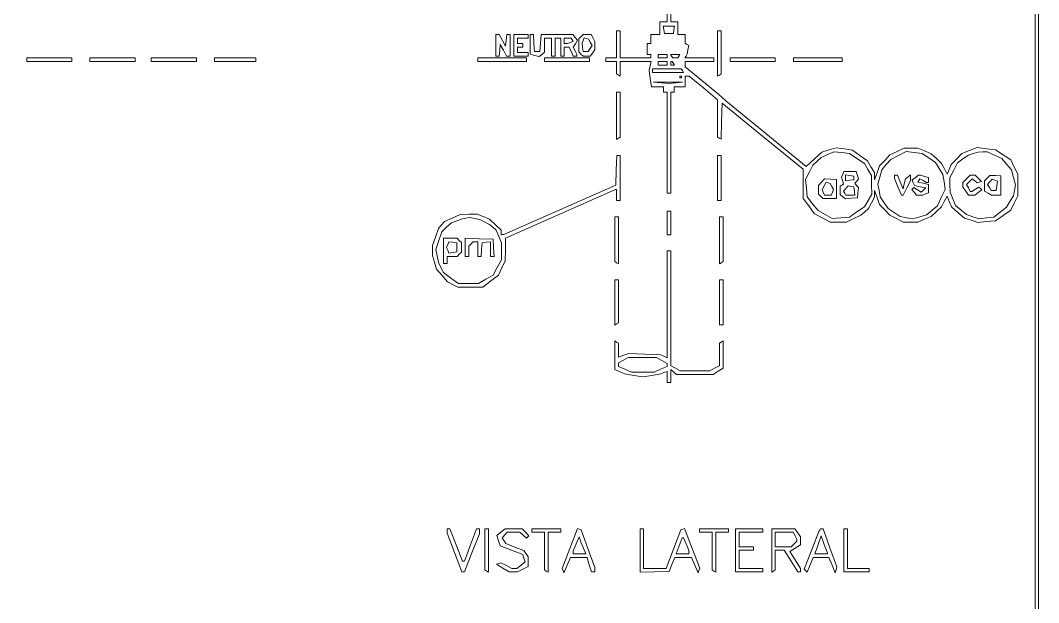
# Paper-space layout 'AN-02-DGE-008' of a CAD drawing. Header units: metres, sheet in millimetres. Extents: x 12 to 193, y 4 to 291.
# Drawn here: x 124.3 to 193.4, y 156.6 to 196.2 of the extents above; entities that cross this region are included whole.
import ezdxf

# ---------------------------------------------------------------- set-up
doc = ezdxf.new("R2010")
doc.units = ezdxf.units.M
doc.layers.add('DGE_CONTORNOS', color=7, linetype='Continuous', lineweight=0)
doc.layers.add('DGE_DATOS', color=7, linetype='Continuous', lineweight=0)

# ---------------------------------------------------------------- blocks, each defined once
blk = doc.blocks.new('LP_REF_DGE_MT_008')
at = {"layer": 'DGE_CONTORNOS'}
for points in [[(29.374, 147.736), (29.374, 24.923), (111.396, 24.923), (193.417, 24.923), (193.417, 147.736), (193.417, 270.55), (111.396, 270.55), (29.374, 270.55)], [(193.172, 202.497), (193.172, 134.689), (186.985, 134.689), (180.798, 134.689), (180.798, 131.749), (180.798, 128.809), (111.824, 128.809), (42.85, 128.809), (42.85, 199.557), (42.85, 270.305), (118.011, 270.305), (193.172, 270.305)], [(168.645, 195.524), (168.609, 195.269), (168.302, 195.269), (167.996, 195.269), (167.96, 195.524), (167.923, 195.78), (168.302, 195.78), (168.681, 195.78)], [(156.541, 194.473), (156.541, 193.738), (156.656, 193.738), (156.771, 193.738), (156.809, 194.136), (156.848, 194.534), (157.065, 194.136), (157.283, 193.738), (157.402, 193.738), (157.521, 193.738), (157.521, 194.473), (157.521, 195.208), (157.407, 195.208), (157.292, 195.208), (157.253, 194.81), (157.214, 194.412), (156.997, 194.81), (156.78, 195.208), (156.661, 195.208), (156.541, 195.208)], [(157.766, 194.473), (157.766, 193.738), (158.256, 193.738), (158.746, 193.738), (158.746, 193.86), (158.746, 193.983), (158.379, 193.983), (158.011, 193.983), (158.011, 194.167), (158.011, 194.35), (158.195, 194.35), (158.379, 194.35), (158.379, 194.473), (158.379, 194.595), (158.195, 194.595), (158.011, 194.595), (158.011, 194.779), (158.011, 194.963), (158.379, 194.963), (158.746, 194.963), (158.746, 195.085), (158.746, 195.208), (158.256, 195.208), (157.766, 195.208)], [(158.869, 194.536), (158.869, 193.865), (159.177, 193.788), (159.485, 193.71), (159.667, 193.862), (159.849, 194.013), (159.849, 194.488), (159.849, 194.963), (160.094, 194.963), (160.339, 194.963), (160.339, 194.35), (160.339, 193.738), (160.462, 193.738), (160.584, 193.738), (160.584, 194.35), (160.584, 194.963), (160.768, 194.963), (160.952, 194.963), (160.952, 194.35), (160.952, 193.738), (161.074, 193.738), (161.197, 193.738), (161.197, 194.044), (161.197, 194.35), (161.361, 194.35), (161.525, 194.35), (161.664, 194.044), (161.804, 193.738), (161.929, 193.738), (162.054, 193.738), (162.054, 193.807), (162.054, 193.876), (161.929, 194.111), (161.804, 194.345), (161.952, 194.583), (162.101, 194.821), (161.94, 195.014), (161.779, 195.208), (160.698, 195.208), (159.617, 195.208), (159.58, 194.626), (159.543, 194.044), (159.359, 194.044), (159.175, 194.044), (159.138, 194.626), (159.1, 195.208), (158.985, 195.208), (158.869, 195.208)], [(162.324, 195.061), (162.177, 194.914), (162.177, 194.473), (162.177, 194.032), (162.324, 193.885), (162.471, 193.738), (162.708, 193.738), (162.946, 193.738), (163.109, 193.952), (163.272, 194.167), (163.275, 194.45), (163.279, 194.734), (163.152, 194.971), (163.026, 195.208), (162.748, 195.208), (162.471, 195.208)], [(171.61, 193.914), (171.61, 192.376), (171.733, 192.452), (171.855, 192.527), (171.855, 193.99), (171.855, 195.453), (171.733, 195.453), (171.61, 195.453)], [(161.74, 194.853), (161.808, 194.744), (161.615, 194.669), (161.422, 194.595), (161.309, 194.595), (161.197, 194.595), (161.197, 194.779), (161.197, 194.963), (161.434, 194.963), (161.672, 194.963)], [(162.964, 194.68), (163.094, 194.473), (162.959, 194.258), (162.824, 194.044), (162.653, 194.044), (162.483, 194.044), (162.443, 194.329), (162.402, 194.613), (162.473, 194.798), (162.544, 194.983), (162.689, 194.935), (162.833, 194.887)], [(168.18, 193.738), (168.18, 193.615), (167.873, 193.615), (167.567, 193.615), (167.567, 193.738), (167.567, 193.86), (167.873, 193.86), (168.18, 193.86)], [(168.976, 193.738), (168.9, 193.615), (168.731, 193.615), (168.562, 193.615), (168.486, 193.738), (168.41, 193.86), (168.731, 193.86), (169.052, 193.86)], [(124.688, 193.493), (124.688, 193.37), (126.22, 193.37), (127.751, 193.37), (127.751, 193.493), (127.751, 193.615), (126.22, 193.615), (124.688, 193.615)], [(128.976, 193.493), (128.976, 193.37), (130.507, 193.37), (132.039, 193.37), (132.039, 193.493), (132.039, 193.615), (130.507, 193.615), (128.976, 193.615)], [(133.141, 193.493), (133.141, 193.37), (134.673, 193.37), (136.204, 193.37), (136.204, 193.493), (136.204, 193.615), (134.673, 193.615), (133.141, 193.615)], [(137.429, 193.493), (137.429, 193.37), (138.838, 193.37), (140.247, 193.37), (140.247, 193.493), (140.247, 193.615), (138.838, 193.615), (137.429, 193.615)], [(155.316, 193.493), (155.316, 193.37), (156.97, 193.37), (158.624, 193.37), (158.624, 193.493), (158.624, 193.615), (156.97, 193.615), (155.316, 193.615)], [(159.849, 193.493), (159.849, 193.37), (161.38, 193.37), (162.912, 193.37), (162.912, 193.493), (162.912, 193.615), (161.38, 193.615), (159.849, 193.615)], [(168.18, 193.248), (168.18, 193.125), (167.873, 193.125), (167.567, 193.125), (167.567, 193.248), (167.567, 193.37), (167.873, 193.37), (168.18, 193.37)], [(168.609, 193.248), (168.684, 193.125), (168.555, 193.125), (168.425, 193.125), (168.425, 193.248), (168.425, 193.37), (168.479, 193.37), (168.533, 193.37)], [(172.468, 193.493), (172.468, 193.37), (173.999, 193.37), (175.53, 193.37), (175.53, 193.493), (175.53, 193.615), (173.999, 193.615), (172.468, 193.615)], [(176.756, 193.493), (176.756, 193.37), (178.409, 193.37), (180.063, 193.37), (180.063, 193.493), (180.063, 193.615), (178.409, 193.615), (176.756, 193.615)], [(169.221, 192.758), (169.297, 192.635), (168.248, 192.635), (167.2, 192.635), (167.2, 192.758), (167.2, 192.88), (168.173, 192.88), (169.145, 192.88)], [(169.16, 192.329), (169.16, 192.268), (169.099, 192.268), (169.037, 192.268), (169.037, 192.329), (169.037, 192.39), (169.099, 192.39), (169.16, 192.39)], [(168.765, 191.934), (168.309, 191.886), (167.785, 191.933), (167.261, 191.98), (168.241, 191.981), (169.221, 191.982)], [(164.749, 189.688), (164.749, 188.088), (164.872, 188.164), (164.994, 188.239), (164.994, 189.764), (164.994, 191.288), (164.872, 191.288), (164.749, 191.288)], [(164.724, 185.991), (164.688, 184.982), (160.89, 183.303), (157.092, 181.623), (157.001, 181.616), (156.909, 181.61), (156.909, 181.769), (156.909, 181.929), (156.511, 182.301), (156.112, 182.674), (155.694, 182.838), (155.276, 183.003), (154.703, 182.995), (154.13, 182.986), (153.59, 182.744), (153.05, 182.503), (152.848, 182.271), (152.646, 182.038), (152.45, 181.452), (152.253, 180.866), (152.254, 180.533), (152.255, 180.201), (152.383, 179.738), (152.512, 179.275), (152.891, 178.844), (153.27, 178.412), (153.613, 178.234), (153.956, 178.057), (154.81, 178.057), (155.665, 178.057), (156.195, 178.46), (156.725, 178.864), (156.957, 179.349), (157.188, 179.833), (157.202, 180.608), (157.215, 181.382), (160.948, 183.027), (164.682, 184.672), (164.716, 184.672), (164.749, 184.672), (164.749, 184.305), (164.749, 183.937), (164.872, 183.937), (164.994, 183.937), (164.994, 185.469), (164.994, 187), (164.877, 187), (164.759, 187)], [(171.61, 185.469), (171.61, 183.937), (171.733, 183.937), (171.855, 183.937), (171.855, 185.469), (171.855, 187), (171.733, 187), (171.61, 187)], [(181.078, 186.786), (181.581, 186.448), (181.819, 186.04), (182.058, 185.632), (182.067, 184.994), (182.076, 184.356), (181.83, 183.934), (181.583, 183.512), (181.077, 183.156), (180.571, 182.8), (179.98, 182.751), (179.39, 182.702), (178.911, 182.983), (178.433, 183.263), (178.067, 183.718), (177.701, 184.173), (177.643, 184.768), (177.586, 185.364), (177.833, 185.845), (178.079, 186.326), (178.368, 186.595), (178.656, 186.864), (179.084, 187.056), (179.512, 187.249), (180.044, 187.186), (180.575, 187.124)], [(185.955, 186.823), (186.404, 186.526), (186.658, 186.114), (186.913, 185.702), (186.994, 185.195), (187.076, 184.687), (186.806, 184.131), (186.537, 183.575), (186.174, 183.27), (185.81, 182.964), (185.338, 182.822), (184.865, 182.68), (184.438, 182.761), (184.011, 182.841), (183.602, 183.116), (183.193, 183.392), (182.929, 183.784), (182.664, 184.176), (182.584, 184.606), (182.503, 185.036), (182.634, 185.522), (182.765, 186.009), (183.068, 186.369), (183.372, 186.73), (183.892, 186.994), (184.413, 187.258), (184.96, 187.189), (185.507, 187.12)], [(190.421, 187.015), (190.916, 186.79), (191.244, 186.399), (191.573, 186.009), (191.709, 185.505), (191.844, 185.001), (191.773, 184.622), (191.701, 184.244), (191.467, 183.86), (191.233, 183.476), (190.798, 183.144), (190.364, 182.813), (189.883, 182.748), (189.403, 182.684), (188.957, 182.831), (188.51, 182.978), (188.142, 183.289), (187.773, 183.599), (187.585, 184.044), (187.397, 184.489), (187.395, 184.994), (187.394, 185.5), (187.646, 185.994), (187.899, 186.489), (188.274, 186.757), (188.649, 187.024), (188.981, 187.124), (189.313, 187.224), (189.619, 187.232), (189.926, 187.24)], [(178.67, 185.179), (178.471, 184.959), (178.471, 184.657), (178.471, 184.354), (178.618, 184.207), (178.765, 184.06), (179.23, 184.06), (179.696, 184.06), (179.696, 184.714), (179.696, 185.368), (179.282, 185.383), (178.868, 185.399)], [(180.107, 185.712), (180.036, 185.526), (180.099, 185.283), (180.163, 185.04), (180.052, 184.971), (179.941, 184.903), (179.941, 184.619), (179.941, 184.335), (180.117, 184.189), (180.292, 184.043), (180.699, 184.082), (181.105, 184.121), (181.144, 184.465), (181.184, 184.81), (181.055, 184.964), (180.927, 185.119), (181.059, 185.251), (181.19, 185.383), (181.109, 185.64), (181.027, 185.897), (180.603, 185.897), (180.178, 185.897)], [(180.86, 185.469), (180.86, 185.346), (180.584, 185.307), (180.308, 185.268), (180.308, 185.469), (180.308, 185.669), (180.584, 185.63), (180.86, 185.591)], [(183.616, 185.54), (183.616, 185.428), (183.857, 184.866), (184.098, 184.305), (184.161, 184.305), (184.224, 184.305), (184.471, 184.79), (184.719, 185.275), (184.719, 185.479), (184.719, 185.682), (184.547, 185.54), (184.375, 185.397), (184.29, 185.065), (184.205, 184.734), (184.02, 185.193), (183.835, 185.652), (183.726, 185.652), (183.616, 185.652)], [(185.042, 185.496), (184.828, 185.34), (184.904, 185.142), (184.98, 184.945), (185.362, 184.868), (185.745, 184.792), (185.596, 184.643), (185.448, 184.495), (185.194, 184.653), (184.94, 184.812), (184.873, 184.745), (184.806, 184.678), (184.961, 184.491), (185.116, 184.305), (185.336, 184.305), (185.556, 184.305), (185.75, 184.379), (185.944, 184.453), (185.944, 184.737), (185.944, 185.02), (185.575, 185.101), (185.207, 185.182), (185.276, 185.295), (185.346, 185.408), (185.576, 185.285), (185.805, 185.162), (185.875, 185.162), (185.944, 185.162), (185.944, 185.332), (185.944, 185.501), (185.668, 185.575), (185.393, 185.649), (185.324, 185.651), (185.256, 185.652)], [(188.517, 185.407), (188.272, 185.162), (188.272, 185.006), (188.272, 184.849), (188.462, 184.577), (188.653, 184.305), (188.868, 184.305), (189.082, 184.305), (189.32, 184.479), (189.558, 184.652), (189.46, 184.75), (189.363, 184.847), (189.125, 184.698), (188.888, 184.55), (188.829, 184.55), (188.77, 184.55), (188.644, 184.786), (188.517, 185.023), (188.714, 185.219), (188.91, 185.416), (189.077, 185.277), (189.244, 185.139), (189.387, 185.187), (189.53, 185.235), (189.321, 185.443), (189.112, 185.652), (188.937, 185.652), (188.762, 185.652)], [(189.926, 185.452), (189.742, 185.267), (189.742, 184.913), (189.742, 184.558), (189.979, 184.432), (190.216, 184.305), (190.53, 184.305), (190.844, 184.305), (190.844, 184.96), (190.844, 185.615), (190.477, 185.626), (190.11, 185.636)], [(190.575, 184.932), (190.538, 184.611), (190.368, 184.611), (190.197, 184.611), (190.069, 184.815), (189.94, 185.019), (190.095, 185.206), (190.25, 185.393), (190.431, 185.323), (190.613, 185.254)], [(179.37, 184.896), (179.49, 184.706), (179.413, 184.505), (179.336, 184.305), (179.1, 184.305), (178.864, 184.305), (178.791, 184.497), (178.717, 184.69), (178.847, 184.934), (178.977, 185.177), (179.113, 185.132), (179.25, 185.086)], [(180.899, 184.579), (180.938, 184.305), (180.63, 184.305), (180.323, 184.305), (180.244, 184.433), (180.165, 184.561), (180.317, 184.744), (180.47, 184.928), (180.665, 184.891), (180.86, 184.854)], [(155.809, 182.471), (156.112, 182.313), (156.337, 182.117), (156.561, 181.921), (156.746, 181.49), (156.93, 181.058), (156.933, 180.485), (156.937, 179.912), (156.647, 179.387), (156.357, 178.861), (155.867, 178.583), (155.377, 178.306), (154.691, 178.304), (154.005, 178.302), (153.501, 178.667), (152.997, 179.032), (152.819, 179.376), (152.642, 179.719), (152.558, 180.167), (152.474, 180.615), (152.673, 181.215), (152.872, 181.815), (153.206, 182.122), (153.54, 182.428), (153.907, 182.563), (154.275, 182.698), (154.52, 182.742), (154.765, 182.786), (155.135, 182.707), (155.506, 182.628)], [(164.627, 181.311), (164.627, 179.786), (164.749, 179.711), (164.872, 179.635), (164.872, 181.235), (164.872, 182.835), (164.749, 182.835), (164.627, 182.835)], [(168.18, 182.406), (168.18, 181.61), (168.302, 181.61), (168.425, 181.61), (168.425, 182.406), (168.425, 183.202), (168.302, 183.202), (168.18, 183.202)], [(171.733, 181.235), (171.733, 179.635), (171.855, 179.711), (171.978, 179.786), (171.978, 181.311), (171.978, 182.835), (171.855, 182.835), (171.733, 182.835)], [(152.988, 180.507), (152.988, 179.65), (153.111, 179.65), (153.233, 179.65), (153.233, 179.895), (153.233, 180.14), (153.576, 180.14), (153.919, 180.14), (154.066, 180.287), (154.213, 180.434), (154.213, 180.752), (154.213, 181.071), (154.066, 181.218), (153.919, 181.365), (153.454, 181.365), (152.988, 181.365)], [(154.458, 180.752), (154.458, 180.14), (154.581, 180.14), (154.703, 180.14), (154.703, 180.483), (154.703, 180.826), (154.851, 180.973), (154.998, 181.12), (155.157, 181.12), (155.316, 181.12), (155.316, 180.63), (155.316, 180.14), (155.431, 180.14), (155.546, 180.14), (155.584, 180.599), (155.622, 181.058), (155.898, 181.097), (156.174, 181.137), (156.174, 180.638), (156.174, 180.14), (156.303, 180.14), (156.432, 180.14), (156.395, 180.721), (156.357, 181.303), (155.408, 181.334), (154.458, 181.365)], [(153.907, 180.752), (153.907, 180.446), (153.631, 180.407), (153.355, 180.367), (153.281, 180.56), (153.207, 180.752), (153.281, 180.944), (153.355, 181.137), (153.631, 181.098), (153.907, 181.058)], [(168.18, 176.88), (168.18, 173.253), (167.965, 173.354), (167.751, 173.454), (166.67, 173.498), (165.589, 173.542), (165.231, 173.417), (164.872, 173.292), (164.872, 173.768), (164.872, 174.245), (164.749, 174.32), (164.627, 174.396), (164.627, 173.429), (164.627, 172.461), (164.964, 172.307), (165.301, 172.153), (165.913, 172.055), (166.526, 171.956), (167.138, 172.057), (167.751, 172.157), (167.965, 172.241), (168.18, 172.325), (168.18, 171.945), (168.18, 171.564), (168.302, 171.564), (168.425, 171.564), (168.425, 172.008), (168.425, 172.452), (168.627, 172.283), (168.83, 172.115), (170.072, 172.115), (171.315, 172.115), (171.646, 172.333), (171.978, 172.55), (171.978, 173.473), (171.978, 174.396), (171.855, 174.32), (171.733, 174.245), (171.733, 173.476), (171.733, 172.708), (171.408, 172.534), (171.083, 172.36), (170.079, 172.36), (169.074, 172.36), (168.75, 172.534), (168.425, 172.708), (168.425, 176.608), (168.425, 180.507), (168.302, 180.507), (168.18, 180.507)], [(164.627, 177.008), (164.627, 175.47), (164.749, 175.546), (164.872, 175.621), (164.872, 177.084), (164.872, 178.547), (164.749, 178.547), (164.627, 178.547)], [(171.733, 177.016), (171.733, 175.484), (171.855, 175.484), (171.978, 175.484), (171.978, 177.016), (171.978, 178.547), (171.855, 178.547), (171.733, 178.547)], [(167.824, 173.069), (168.18, 172.859), (168.18, 172.756), (168.18, 172.654), (167.737, 172.469), (167.293, 172.284), (166.526, 172.284), (165.758, 172.284), (165.315, 172.469), (164.872, 172.654), (164.872, 172.779), (164.872, 172.904), (165.209, 173.087), (165.546, 173.269), (166.507, 173.274), (167.468, 173.279)], [(153.233, 161.488), (153.233, 161.336), (153.74, 160.018), (154.248, 158.701), (154.333, 158.701), (154.418, 158.701), (154.928, 159.993), (155.439, 161.286), (155.439, 161.463), (155.439, 161.641), (155.342, 161.641), (155.245, 161.641), (154.833, 160.538), (154.421, 159.436), (154.347, 159.436), (154.272, 159.436), (153.846, 160.538), (153.42, 161.641), (153.327, 161.641), (153.233, 161.641)], [(155.806, 160.239), (155.806, 158.838), (155.929, 158.762), (156.051, 158.686), (156.051, 160.164), (156.051, 161.641), (155.929, 161.641), (155.806, 161.641)], [(156.894, 161.409), (156.607, 161.177), (156.729, 160.827), (156.851, 160.477), (157.613, 160.181), (158.376, 159.884), (158.454, 159.637), (158.532, 159.39), (158.258, 159.168), (157.984, 158.946), (157.808, 158.946), (157.632, 158.946), (157.262, 159.137), (156.892, 159.328), (156.747, 159.278), (156.602, 159.228), (157.031, 158.965), (157.46, 158.702), (157.742, 158.701), (158.023, 158.701), (158.385, 158.888), (158.746, 159.075), (158.746, 159.416), (158.746, 159.756), (158.593, 159.957), (158.44, 160.158), (157.832, 160.393), (157.223, 160.629), (157.104, 160.818), (156.984, 161.008), (157.145, 161.202), (157.306, 161.396), (157.741, 161.396), (158.176, 161.396), (158.401, 161.192), (158.625, 160.989), (158.706, 161.069), (158.786, 161.149), (158.563, 161.395), (158.341, 161.641), (157.761, 161.641), (157.181, 161.641)], [(158.991, 161.518), (158.991, 161.396), (159.42, 161.396), (159.849, 161.396), (159.849, 160.117), (159.849, 158.838), (159.971, 158.762), (160.094, 158.686), (160.094, 160.041), (160.094, 161.396), (160.523, 161.396), (160.952, 161.396), (160.952, 161.518), (160.952, 161.641), (159.971, 161.641), (158.991, 161.641)], [(161.575, 160.293), (161.056, 158.939), (161.114, 158.789), (161.172, 158.64), (161.399, 159.159), (161.625, 159.678), (162.188, 159.68), (162.75, 159.681), (162.897, 159.191), (163.044, 158.701), (163.162, 158.701), (163.279, 158.701), (163.273, 158.854), (163.266, 159.007), (162.805, 160.286), (162.343, 161.565), (162.219, 161.606), (162.094, 161.648)], [(166.342, 160.164), (166.342, 158.688), (167.33, 158.712), (168.318, 158.736), (168.507, 159.208), (168.696, 159.681), (169.265, 159.68), (169.834, 159.678), (170.061, 159.159), (170.287, 158.64), (170.347, 158.795), (170.407, 158.95), (169.887, 160.299), (169.368, 161.649), (169.242, 161.607), (169.116, 161.565), (168.617, 160.256), (168.119, 158.946), (167.353, 158.946), (166.587, 158.946), (166.587, 160.293), (166.587, 161.641), (166.465, 161.641), (166.342, 161.641)], [(170.385, 161.518), (170.385, 161.396), (170.814, 161.396), (171.243, 161.396), (171.243, 160.117), (171.243, 158.838), (171.365, 158.762), (171.488, 158.686), (171.488, 160.041), (171.488, 161.396), (171.916, 161.396), (172.345, 161.396), (172.345, 161.518), (172.345, 161.641), (171.365, 161.641), (170.385, 161.641)], [(172.835, 160.171), (172.835, 158.701), (173.754, 158.701), (174.673, 158.701), (174.673, 158.823), (174.673, 158.946), (173.877, 158.946), (173.08, 158.946), (173.08, 159.558), (173.08, 160.171), (173.57, 160.171), (174.06, 160.171), (174.06, 160.293), (174.06, 160.416), (173.57, 160.416), (173.08, 160.416), (173.08, 160.906), (173.08, 161.396), (173.877, 161.396), (174.673, 161.396), (174.673, 161.518), (174.673, 161.641), (173.754, 161.641), (172.835, 161.641)], [(175.285, 160.164), (175.285, 158.686), (175.408, 158.762), (175.53, 158.838), (175.53, 159.504), (175.53, 160.171), (175.836, 160.171), (176.142, 160.171), (176.602, 159.436), (177.061, 158.701), (177.153, 158.701), (177.246, 158.701), (177.246, 158.824), (177.246, 158.946), (176.887, 159.523), (176.528, 160.099), (176.887, 160.317), (177.246, 160.535), (177.246, 160.816), (177.246, 161.096), (177.055, 161.369), (176.864, 161.641), (176.075, 161.641), (175.285, 161.641)], [(176.874, 161.159), (177.001, 160.922), (177.001, 160.861), (177.001, 160.801), (176.808, 160.608), (176.616, 160.416), (176.073, 160.416), (175.53, 160.416), (175.53, 160.906), (175.53, 161.396), (176.139, 161.396), (176.747, 161.396)], [(178.547, 161.543), (178.486, 161.445), (177.991, 160.168), (177.496, 158.891), (177.599, 158.788), (177.703, 158.685), (177.902, 159.183), (178.101, 159.681), (178.635, 159.681), (179.169, 159.681), (179.387, 159.16), (179.606, 158.64), (179.659, 158.847), (179.711, 159.055), (179.244, 160.348), (178.777, 161.641), (178.692, 161.641), (178.608, 161.641)], [(179.083, 159.956), (179.083, 159.926), (178.644, 159.926), (178.205, 159.926), (178.269, 160.079), (178.332, 160.232), (178.484, 160.698), (178.636, 161.164), (178.86, 160.576), (179.083, 159.987)], [(180.186, 160.171), (180.186, 158.701), (181.043, 158.701), (181.901, 158.701), (181.901, 158.823), (181.901, 158.946), (181.166, 158.946), (180.431, 158.946), (180.431, 160.293), (180.431, 161.641), (180.308, 161.641), (180.186, 161.641)], [(162.493, 160.324), (162.654, 159.926), (162.232, 159.926), (161.809, 159.926), (161.809, 160.033), (161.809, 160.141), (162.01, 160.615), (162.212, 161.09), (162.271, 160.906), (162.331, 160.722)], [(169.472, 160.604), (169.65, 160.179), (169.65, 160.052), (169.65, 159.926), (169.227, 159.926), (168.804, 159.926), (169.008, 160.477), (169.213, 161.028), (169.254, 161.028), (169.295, 161.028)]]:
    blk.add_lwpolyline(points, close=True, dxfattribs=at)
blk.add_lwpolyline([(168.18, 199.496), (168.18, 196.065), (167.935, 196.065), (167.69, 196.065), (167.69, 195.637), (167.69, 195.208), (167.383, 195.208), (167.077, 195.208), (167.077, 194.902), (167.077, 194.595), (166.955, 194.595), (166.832, 194.595), (166.832, 194.228), (166.832, 193.86), (166.955, 193.86), (167.077, 193.86), (167.077, 193.738), (167.077, 193.615), (166.036, 193.615), (164.994, 193.615), (164.994, 194.534), (164.994, 195.453), (164.872, 195.453), (164.749, 195.453), (164.749, 194.534), (164.749, 193.615), (164.382, 193.615), (164.014, 193.615), (164.014, 193.493), (164.014, 193.37), (164.382, 193.37), (164.749, 193.37), (164.749, 192.949), (164.749, 192.527), (164.872, 192.452), (164.994, 192.376), (164.994, 192.873), (164.994, 193.37), (166.049, 193.37), (167.104, 193.37), (167.03, 193.076), (166.956, 192.782), (167.033, 192.219), (167.11, 191.655), (167.523, 191.655), (167.935, 191.655), (167.935, 191.471), (167.935, 191.288), (168.057, 191.288), (168.18, 191.288), (168.18, 187.857), (168.18, 184.427), (168.302, 184.427), (168.425, 184.427), (168.425, 187.857), (168.425, 191.288), (168.547, 191.288), (168.67, 191.288), (168.67, 191.471), (168.67, 191.655), (169.037, 191.655), (169.405, 191.655), (169.405, 192.023), (169.405, 192.39), (169.54, 192.39), (169.675, 192.39), (170.643, 191.583), (171.61, 190.777), (171.61, 189.508), (171.61, 188.239), (171.728, 188.166), (171.846, 188.093), (171.881, 189.324), (171.916, 190.554), (174.666, 188.303), (177.416, 186.052), (177.423, 185.067), (177.429, 184.081), (177.797, 183.565), (178.164, 183.049), (178.714, 182.758), (179.263, 182.467), (179.816, 182.47), (180.37, 182.473), (180.86, 182.708), (181.35, 182.943), (181.61, 183.172), (181.871, 183.401), (182.07, 183.785), (182.269, 184.17), (182.274, 184.391), (182.279, 184.611), (182.448, 184.138), (182.617, 183.665), (182.963, 183.3), (183.31, 182.935), (183.764, 182.701), (184.219, 182.467), (184.718, 182.467), (185.217, 182.467), (185.672, 182.657), (186.128, 182.848), (186.476, 183.178), (186.823, 183.508), (187.01, 183.867), (187.198, 184.225), (187.349, 183.865), (187.501, 183.504), (187.937, 183.121), (188.373, 182.738), (188.827, 182.588), (189.28, 182.439), (189.887, 182.497), (190.494, 182.555), (191.006, 182.912), (191.518, 183.268), (191.763, 183.756), (192.008, 184.244), (192.006, 184.979), (192.003, 185.714), (191.761, 186.2), (191.518, 186.685), (191.002, 187.032), (190.485, 187.378), (189.869, 187.451), (189.253, 187.524), (188.722, 187.321), (188.191, 187.118), (187.838, 186.75), (187.485, 186.382), (187.347, 186.048), (187.21, 185.714), (187.017, 186.081), (186.823, 186.449), (186.476, 186.779), (186.128, 187.109), (185.672, 187.3), (185.217, 187.49), (184.753, 187.487), (184.29, 187.485), (183.8, 187.258), (183.31, 187.031), (182.963, 186.662), (182.617, 186.293), (182.448, 185.819), (182.279, 185.346), (182.274, 185.591), (182.268, 185.836), (182.027, 186.231), (181.787, 186.625), (181.282, 186.99), (180.778, 187.355), (180.225, 187.438), (179.671, 187.521), (179.182, 187.375), (178.692, 187.228), (178.161, 186.739), (177.63, 186.25), (174.896, 188.482), (172.161, 190.714), (171.916, 190.937), (171.671, 191.159), (170.538, 192.084), (169.405, 193.008), (169.405, 193.189), (169.405, 193.37), (170.385, 193.37), (171.365, 193.37), (171.365, 193.493), (171.365, 193.615), (170.378, 193.615), (169.39, 193.615), (169.467, 193.74), (169.544, 193.864), (169.598, 194.161), (169.652, 194.457), (169.528, 194.534), (169.405, 194.61), (169.405, 194.909), (169.405, 195.208), (169.16, 195.208), (168.915, 195.208), (168.915, 195.637), (168.915, 196.065), (168.67, 196.065), (168.425, 196.065), (168.425, 199.496)], dxfattribs=at)

psp = doc.layouts.new('AN-02-DGE-008')

# ---------------------------------------------------------------- block references
at = {"layer": 'DGE_DATOS'}
psp.add_blockref('LP_REF_DGE_MT_008', (0, 0), dxfattribs=at)

doc.saveas('drawing.dxf')
